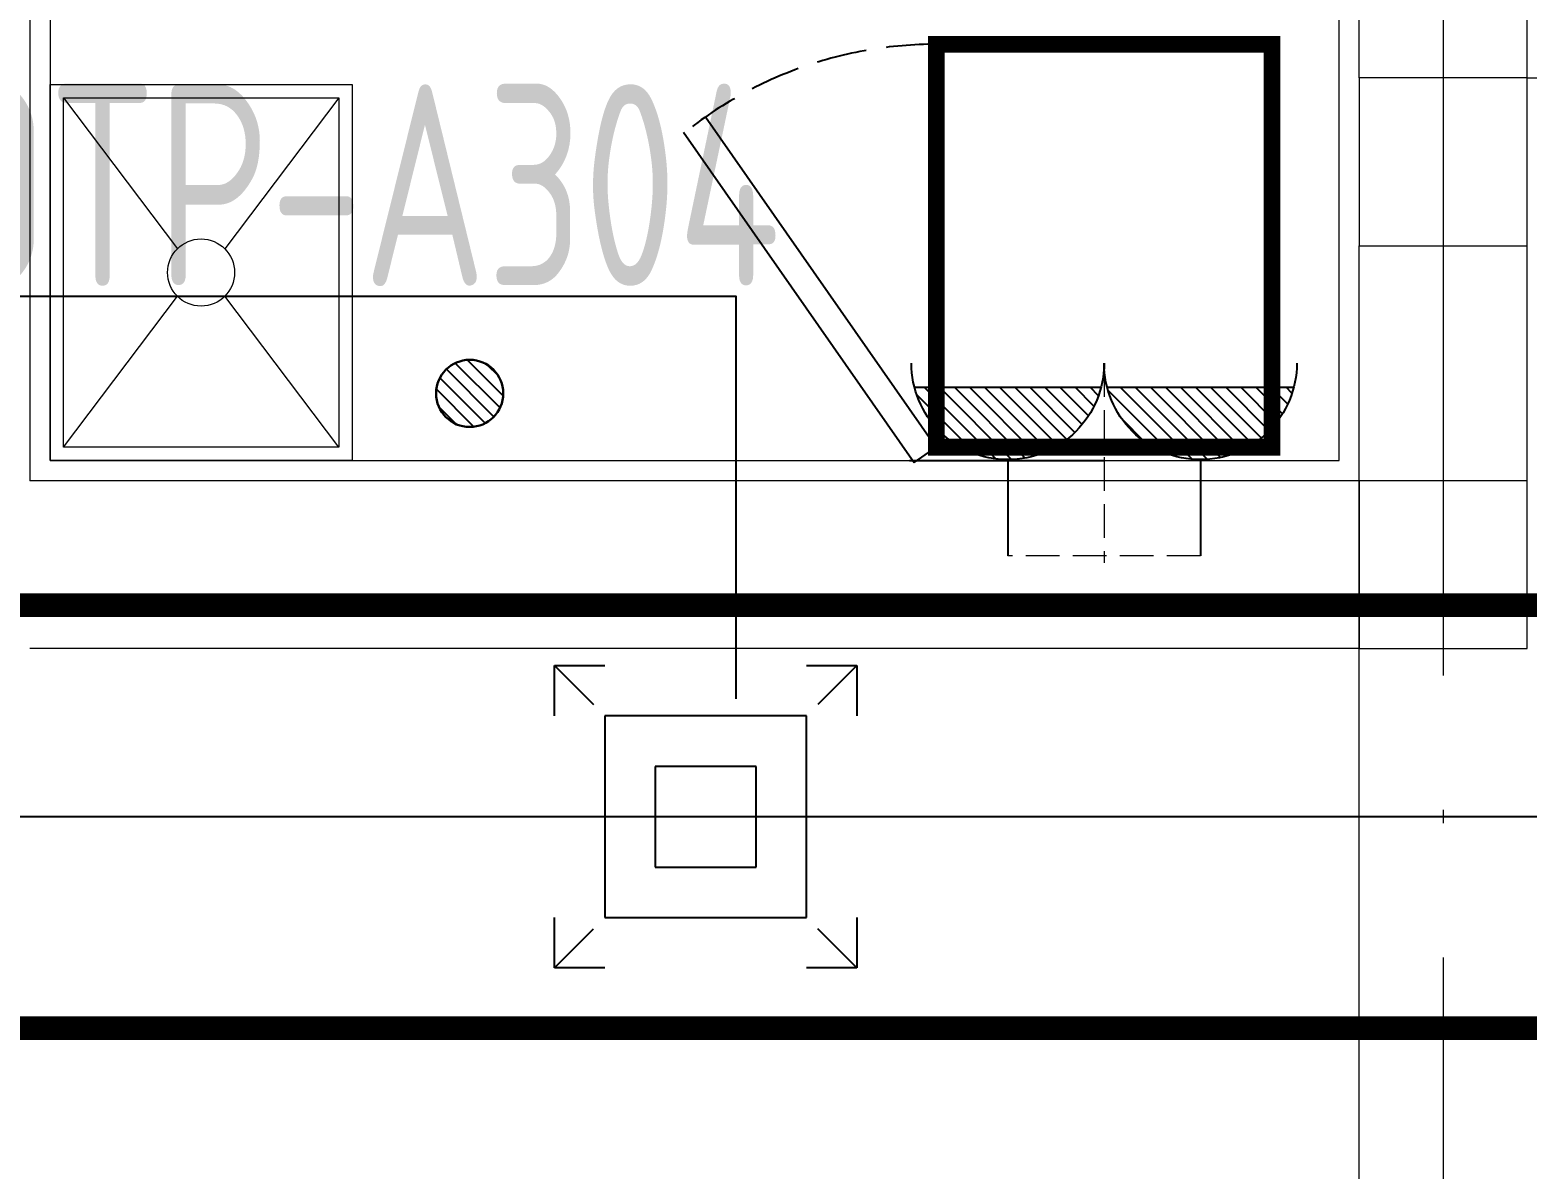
# Model space of a CAD drawing. Extents: x 4 to 13611208, y -605838 to 574722.
# Drawn here: x 13289792 to 13292022, y 189884 to 191581 of the extents above; entities that cross this region are included whole.
import ezdxf

# ---------------------------------------------------------------- set-up
doc = ezdxf.new("R2010")
doc.units = 0
doc.header["$LTSCALE"] = 1000
doc.header["$MEASUREMENT"] = 0
for name, pattern in [('_虚线L', [0.375, 0.25, -0.125]), ('CENTER2', [28.575, 19.05, -3.175, 3.175, -3.175]), ('DASH', [0.35, 0.25, -0.1]), ('DOTE', [2.42, 2, -0.2, 0.02, -0.2])]:
    doc.linetypes.add(name, pattern=pattern)
for name, color, linetype in [('1-人性化', 1, 'Continuous'), ('1-其他设备', 253, 'Continuous'), ('DUCT-K-P标注', 7, 'Continuous'), ('DUCT-K-S中心线', 5, 'CENTER2'), ('DUCT-K-S管', 40, 'Continuous'), ('DUCT-K-S风口', 7, 'Continuous')]:
    doc.layers.add(name, color=color, linetype=linetype)
doc.layers.add('1-卫生洁具', color=8, linetype='Continuous', lineweight=5)
doc.layers.add('建筑底图', color=8, linetype='Continuous', lineweight=13)
doc.styles.add('RS9', font='gbenor.shx', dxfattribs={"width": 0.8, "height": 300, "bigfont": 'hztxt.shx'})

# ---------------------------------------------------------------- blocks, each defined once
blk = doc.blocks.new('拖把池2')
at = {"layer": '1-卫生洁具'}
for p, q in [((11870436.1, 194839.5), (11870605.8, 194614.9)), ((11870846.1, 194839.5), (11870676.5, 194614.9)), ((11870436.1, 194319.5), (11870605.8, 194544.2)), ((11870846.1, 194319.5), (11870676.5, 194544.2))]:
    blk.add_line(p, q, dxfattribs=at)
for points in [[(11870866.1, 194299.5), (11870416.1, 194299.5), (11870416.1, 194859.5), (11870866.1, 194859.5)], [(11870846.1, 194319.5), (11870436.1, 194319.5), (11870436.1, 194839.5), (11870846.1, 194839.5)]]:
    blk.add_lwpolyline(points, close=True, dxfattribs=at)
blk.add_circle((11870641.1, 194579.5), 50, dxfattribs=at)
blk = doc.blocks.new('冰箱')
at = {"layer": '1-其他设备', "color": 0}
for p, q in [((-677591.9, -732727.9), (-677624.7, -732750.8)), ((-677248.3, -733219.8), (-677591.9, -732727.9)), ((-677281.1, -733242.7), (-677624.7, -732750.8))]:
    blk.add_line(p, q, dxfattribs=at)
at = {"layer": '1-其他设备', "color": 0, "linetype": '_虚线L', "ltscale": 0.3, "const_width": 25}
blk.add_lwpolyline([(-678124.7, -733350.8), (-677624.7, -733350.8), (-677624.7, -732750.8), (-678124.7, -732750.8)], close=True, dxfattribs=at)
at = {"layer": '1-其他设备', "color": 0, "linetype": 'DASH', "ltscale": 0.3}
blk.add_arc((-677624.7, -732750.8), 600, 270, 308.7542, dxfattribs=at)
blk = doc.blocks.new('清扫插座')
at = {"layer": '1-人性化', "linetype": 'ByBlock', "ltscale": 0.01}
h = blk.add_hatch(dxfattribs=at)
h.set_pattern_fill('ANSI31', color=0, scale=10, style=0)
h.set_pattern_definition([(45, (-1002401.411, 91279.186), (-11.22532015, 11.22532015), [])])
h.paths.add_polyline_path([(7036148.4, 9877.8, -0.134132), (7036185.9, 9943.5, -0.198912), (7036287.4, 9985.5, -0.198912), (7036388.8, 9943.5, -0.134132), (7036426.3, 9877.8)])
h.paths.add_polyline_path([(7035861.4, 9877.8, -0.134132), (7035898.9, 9943.5, -0.198912), (7036000.4, 9985.5, -0.198912), (7036101.8, 9943.5, -0.134132), (7036139.3, 9877.8)])
at = {"color": 0, "linetype": 'DASH', "ltscale": 0.2}
for p, q in [((7036287.4, 10129), (7036000.4, 10129)), ((7036143.9, 9842), (7036143.9, 10139.3))]:
    blk.add_line(p, q, dxfattribs=at)
at = {"layer": '1-人性化', "color": 0, "linetype": 'ByBlock', "ltscale": 0.01}
for p, q in [((7036000.4, 9985.5), (7036000.4, 10129)), ((7036287.4, 9985.5), (7036287.4, 10129)), ((7035854, 9986.9), (7036142.9, 9986.9)), ((7035861.4, 9877.8), (7036139.3, 9877.8)), ((7036148.4, 9877.8), (7036426.3, 9877.8))]:
    blk.add_line(p, q, dxfattribs=at)
for centre, start, end in [((7036000.4, 9842), 90, 135), ((7036000.4, 9842), 45, 90), ((7036287.4, 9842), 90, 135), ((7036287.4, 9842), 45, 90), ((7036000.4, 9842), 135, 180), ((7036000.4, 9842), 0, 45), ((7036287.4, 9842), 135, 180), ((7036287.4, 9842), 0, 45)]:
    blk.add_arc(centre, 143.5, start, end, dxfattribs=at)
blk = doc.blocks.new('_FZH')
blk.add_lwpolyline([(-0.5, -0.5), (0.5, -0.5), (0.5, 0.5), (-0.5, 0.5)], close=True)
blk = doc.blocks.new('$风口$00000060')
for p, q in [((-300, 300), (-200, 300)), ((-300, 200), (-300, 300)), ((-300, 300), (-222.8, 222.8)), ((200, 300), (300, 300)), ((300, 300), (222.8, 222.8)), ((300, 300), (300, 200)), ((-300, -300), (-300, -200)), ((300, -200), (300, -300)), ((-300, -300), (-222.8, -222.8)), ((300, -300), (222.8, -222.8)), ((-200, -300), (-300, -300)), ((300, -300), (200, -300))]:
    blk.add_line(p, q)
at = {"color": 0}
for p, q in [((-200, 200), (-200, -200)), ((200, 200), (-200, 200)), ((200, -200), (200, 200)), ((-100, 100), (-100, -100)), ((100, 100), (-100, 100)), ((100, -100), (100, 100)), ((-100, -100), (100, -100)), ((-200, -200), (200, -200))]:
    blk.add_line(p, q, dxfattribs=at)

msp = doc.modelspace()

# ---------------------------------------------------------------- hatches: boundary and pattern name
at = {"layer": '建筑底图', "linetype": 'ByBlock', "lineweight": -3}
h = msp.add_hatch(dxfattribs=at)
h.set_pattern_fill('ANSI31', color=256, scale=10, angle=90)
h.set_pattern_definition([(315, (13991024.262, -457450.556), (11.22532015, 11.22532015), [])])
edge = h.paths.add_edge_path()
edge.add_arc((13290447.4, 191039.5), 50, 0, 360)

# ---------------------------------------------------------------- linework, layer by layer
at = {"layer": 'DUCT-K-P标注', "elevation": 3735}
msp.add_lwpolyline([(13288271.5, 191184.1), (13290844, 191184.1), (13290844, 190584.5)], dxfattribs=at)
at = {"layer": 'DUCT-K-S中心线'}
msp.add_line((13299430.7, 190409.1), (13280221.4, 190409.1), dxfattribs=at)
at = {"layer": 'DUCT-K-S管', "const_width": 35}
for points in [[(13299430.7, 190724.1), (13280221.4, 190724.1)], [(13280221.4, 190094.1), (13299430.7, 190094.1)]]:
    msp.add_lwpolyline(points, dxfattribs=at)
at = {"layer": '建筑底图', "color": 8, "linetype": 'DOTE'}
msp.add_line((13291897.4, 209559.5), (13291897.4, 180083), dxfattribs=at)
at = {"layer": '建筑底图'}
for p, q in [((13289792.4, 194859.5), (13289792.4, 190909.5)), ((13291772.4, 191509.5), (13291772.4, 194309.5)), ((13292022.4, 191509.5), (13292022.4, 194309.5)), ((13291772.4, 190909.5), (13291772.4, 191259.5)), ((13292022.4, 190909.5), (13292022.4, 191259.5)), ((13291772.4, 190909.5), (13289792.4, 190909.5)), ((13291772.4, 190659.5), (13289792.4, 190659.5))]:
    msp.add_line(p, q, dxfattribs=at)
at = {"layer": '建筑底图', "color": 8}
for p, q in [((13292022.4, 191509.5), (13295072.4, 191509.5)), ((13291772.4, 189184.5), (13291772.4, 191259.5))]:
    msp.add_line(p, q, dxfattribs=at)
at = {"layer": '建筑底图'}
msp.add_lwpolyline([(13289822.4, 195109.5), (13289822.4, 190939.5), (13291742.4, 190939.5), (13291742.4, 194279.5), (13291267.4, 194279.5), (13291267.4, 195109.5)], dxfattribs=at)
at = {"layer": '建筑底图', "linetype": 'ByBlock', "lineweight": 30}
msp.add_circle((13290447.4, 191039.5), 50, dxfattribs=at)

# ---------------------------------------------------------------- block references
at = {"layer": 'DUCT-K-S风口', "xscale": 0.75, "yscale": 0.75}
msp.add_blockref('$风口$00000060', (13290798.9, 190409.1, 3735), dxfattribs=at)
at = {"layer": '建筑底图', "rotation": 180}
msp.add_blockref('冰箱', (12613517.7, -541791.3), dxfattribs=at)
at = {"layer": '建筑底图'}
msp.add_blockref('拖把池2', (1419406.2, -3360), dxfattribs=at)
at = {"layer": '建筑底图', "xscale": 250, "yscale": 250, "zscale": 250, "rotation": 270}
for p in [(13291897.4, 191384.5), (13291897.4, 190784.5)]:
    msp.add_blockref('_FZH', p, dxfattribs=at)
at = {"layer": '建筑底图', "xscale": -1, "rotation": 180}
msp.add_blockref('清扫插座', (6255248.5, 200926.4), dxfattribs=at)

# ---------------------------------------------------------------- texts
at = {"layer": 'DUCT-K-P标注', "style": 'RS9', "width": 0.8}
msp.add_text('风口立管设FDTP-A304', height=300, rotation=359.9962, dxfattribs=at).set_placement((13288297.1, 191200, 3225))

doc.saveas('drawing.dxf')
